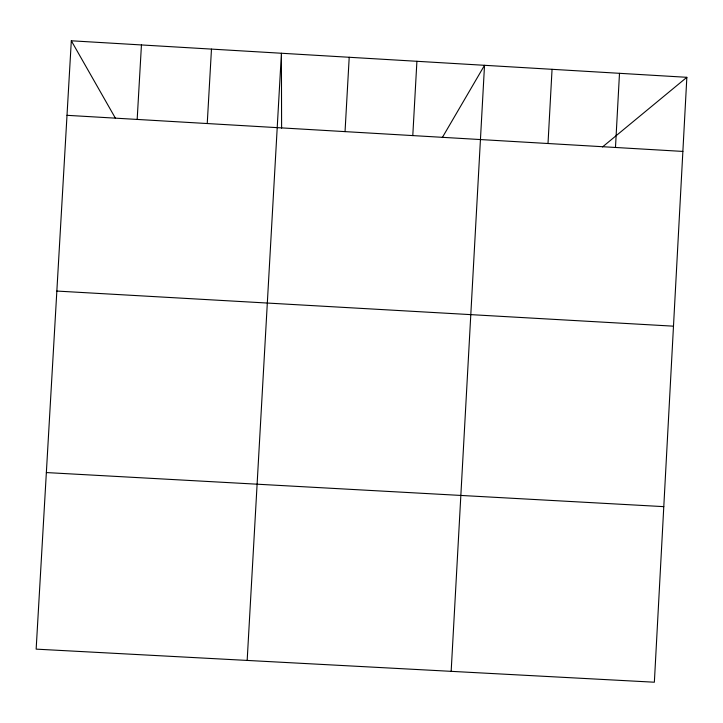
<?xml version="1.0" encoding="UTF-8"?>
<svg xmlns="http://www.w3.org/2000/svg" width="723" height="723" viewBox="0 0 723 723"><rect width="100%" height="100%" fill="white"/><g stroke="black" fill="none" stroke-linecap="round" stroke-linejoin="round"><path stroke-width="1.08" d="M548.007 143.516L552.056 69.309M615.481 147.474L619.494 73.312M686.85 77.307L654.36 682.214L36.15 649.137L71.315 40.786L686.85 77.307L602.494 146.959M247.167 660.424L281.41 53.249L281.609 128.143M345.043 131.622L349.209 57.271M412.788 135.59L416.909 61.292M451.161 671.342L484.527 65.305L442.304 137.569M137.171 119.431L141.446 44.943M207.239 123.543L211.478 49.101M46.353 472.562L663.795 506.642M56.846 291.062L673.484 326.172M67.013 115.319L682.874 151.423M71.315 40.786L115.535 118.409"/></g></svg>
